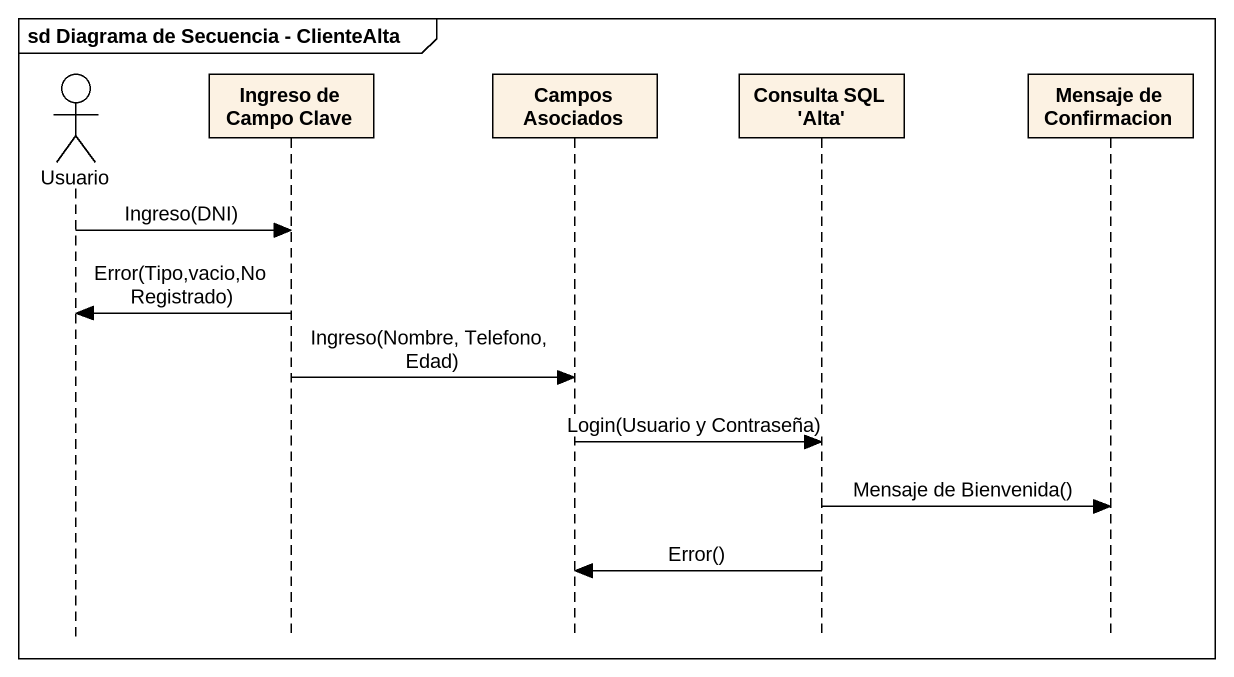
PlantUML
@startuml
mainframe sd Diagrama de Secuencia - ClienteAlta
hide footbox
actor Usuario
participant "Ingreso de Campo Clave" as Ingreso_de_Campo_Clave
participant "Campos Asociados" as Campos_Asociados
participant "Consulta SQL 'Alta'" as Consulta_SQL_Alta
participant "Mensaje de Confirmacion" as Mensaje_de_Confirmacion

Usuario -> Ingreso_de_Campo_Clave : Ingreso(DNI)
Ingreso_de_Campo_Clave -> Usuario : Error(Tipo,vacio,No Registrado)
Ingreso_de_Campo_Clave -> Campos_Asociados : Ingreso(Nombre, Telefono, Edad)
Campos_Asociados -> Consulta_SQL_Alta : Login(Usuario y Contraseña)
Consulta_SQL_Alta -> Mensaje_de_Confirmacion : Mensaje de Bienvenida()
Consulta_SQL_Alta -> Campos_Asociados : Error()
@enduml
